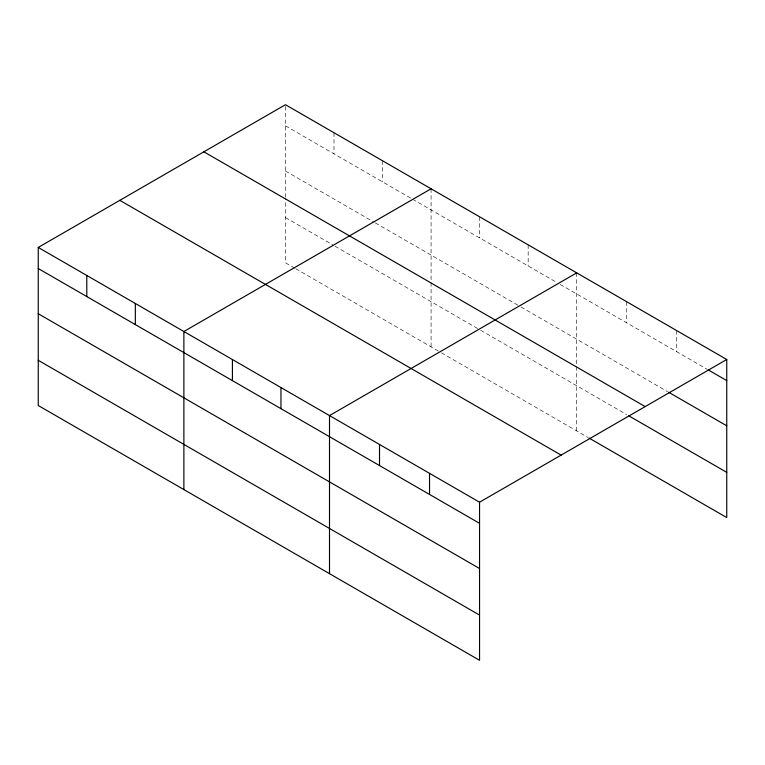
<?xml version="1.0" encoding="UTF-8"?>
<svg xmlns="http://www.w3.org/2000/svg" width="765" height="765" viewBox="0 0 765 765"><rect width="100%" height="100%" fill="white"/><g stroke="black" fill="none" stroke-linecap="round" stroke-linejoin="round"><path stroke-width="0.57" stroke-dasharray="3.83 2.87" d="M285.45 197.284L285.45 104.709M285.45 125.814L411.455 198.565M412.488 199.158L556.05 282.046M560.181 284.427L707.357 369.399M285.45 171.016L374.276 222.299M375.309 222.892L519.904 306.373M520.936 306.966L667.549 391.613M285.45 217.585L332.966 245.01M335.032 246.206L479.626 329.686M480.659 330.279L626.726 414.611M294.745 268.152L285.45 262.787L285.45 198.479M295.778 268.745L440.372 352.225M441.405 352.828L587.941 437.417M676.738 330.623L676.738 351.718M626.726 301.745L626.726 322.849M576.705 272.866L576.705 365.441M576.705 366.636L576.705 430.944M528.166 244.848L528.166 265.943M479.626 216.82L479.626 237.915M431.078 188.792L431.078 281.357M431.078 282.553L431.078 346.861M382.538 160.765L382.538 181.869M333.999 132.737L333.999 153.841"/><path stroke-width="1.15" d="M38.25 247.439L479.55 502.213L479.55 660.291L38.25 405.507L38.25 247.439L285.45 104.709L726.75 359.493L726.75 517.561L588.954 438.01M431.078 188.792L183.877 331.513L183.877 489.581M576.705 272.866L329.505 415.586L329.505 573.664M479.55 502.213L726.75 359.493M708.38 369.992L726.75 380.597M668.572 392.206L726.75 425.799M203.873 151.814L645.172 406.598M628.763 415.797L726.75 472.368M119.828 200.334L561.127 455.118M38.25 268.534L479.55 523.317M38.25 313.736L479.55 568.519M38.25 360.305L479.55 615.089M429.538 473.344L429.538 494.439M379.517 444.465L379.517 465.569M280.965 387.568L280.965 408.663M232.417 359.54L232.417 380.635M135.338 303.485L135.338 324.589M86.789 275.457L86.789 296.562"/></g></svg>
